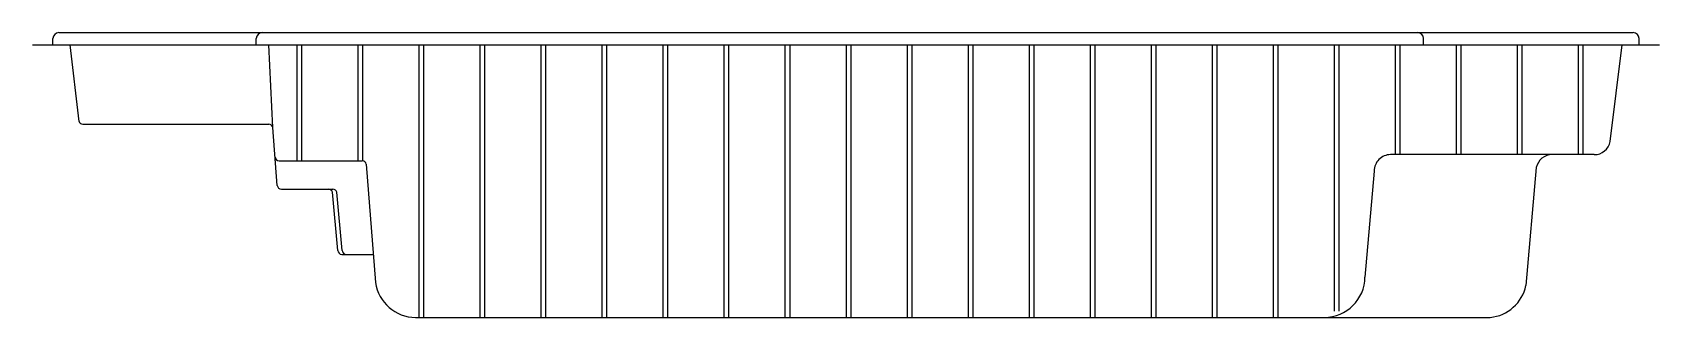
# Model space of a CAD drawing. Extents: x -1324.15 to -1316.15, y 381.41 to 382.81.
import ezdxf

# ---------------------------------------------------------------- set-up
doc = ezdxf.new("R2010")
doc.units = 0
doc.header["$LTSCALE"] = 10
doc.header["$MEASUREMENT"] = 0
doc.layers.add('Piscinas_Fibratec', color=4, linetype='CONTINUOUS')

msp = doc.modelspace()

# ---------------------------------------------------------------- linework, layer by layer
at = {"layer": 'Piscinas_Fibratec', "color": 2}
for p, q in [((-1324.0203, 382.8085), (-1316.2803, 382.8085)), ((-1324.1503, 382.7485), (-1316.1503, 382.7485)), ((-1324.0503, 382.7485), (-1324.0503, 382.7785)), ((-1323.0503, 382.7485), (-1323.0503, 382.7785)), ((-1317.3105, 382.7485), (-1317.3105, 382.7785)), ((-1316.2503, 382.7485), (-1316.2503, 382.7785))]:
    msp.add_line(p, q, dxfattribs=at)
at = {"layer": 'Piscinas_Fibratec'}
for p, q in [((-1323.9668, 382.7485), (-1323.9219, 382.3715)), ((-1322.9691, 382.3424), (-1322.9889, 382.7485)), ((-1316.3924, 382.273), (-1316.334, 382.7485)), ((-1323.9031, 382.3585), (-1322.9887, 382.3585)), ((-1322.9468, 382.0574), (-1322.9691, 382.3424)), ((-1322.9377, 382.1785), (-1322.6553, 382.1785)), ((-1322.6553, 382.1785), (-1322.5287, 382.1785)), ((-1322.509, 382.162), (-1322.4637, 381.5797)), ((-1316.7503, 382.2085), (-1317.4728, 382.2085)), ((-1316.4709, 382.2085), (-1316.7503, 382.2085)), ((-1317.5528, 382.1278), (-1317.5984, 381.6071)), ((-1316.7559, 382.1447), (-1316.8066, 381.5653)), ((-1322.9268, 382.0385), (-1322.6731, 382.0385)), ((-1322.6492, 381.7382), (-1322.676, 382.0244)), ((-1322.6272, 381.7382), (-1322.654, 382.0244)), ((-1322.6292, 381.7185), (-1322.6072, 381.7185)), ((-1322.6072, 381.7185), (-1322.4745, 381.7185)), ((-1322.2671, 381.4085), (-1316.9825, 381.4085))]:
    msp.add_line(p, q, dxfattribs=at)
at = {"layer": 'Piscinas_Fibratec', "color": 1}
for p, q in [((-1322.8503, 382.7485), (-1322.8503, 382.1785)), ((-1322.8273, 382.7485), (-1322.8273, 382.1785)), ((-1322.5503, 382.7485), (-1322.5503, 382.1785)), ((-1322.5273, 382.7485), (-1322.5273, 382.1784)), ((-1322.2503, 382.7485), (-1322.2503, 381.4085)), ((-1322.2273, 382.7485), (-1322.2273, 381.4085)), ((-1321.9503, 382.7485), (-1321.9503, 381.4085)), ((-1321.9273, 382.7485), (-1321.9273, 381.4085)), ((-1321.6503, 382.7485), (-1321.6503, 381.4085)), ((-1321.6273, 382.7485), (-1321.6273, 381.4085)), ((-1321.3503, 382.7485), (-1321.3503, 381.4085)), ((-1321.3273, 382.7485), (-1321.3273, 381.4085)), ((-1321.0503, 382.7485), (-1321.0503, 381.4085)), ((-1321.0273, 382.7485), (-1321.0273, 381.4085)), ((-1320.7503, 382.7485), (-1320.7503, 381.4085)), ((-1320.7273, 382.7485), (-1320.7273, 381.4085)), ((-1320.4503, 382.7485), (-1320.4503, 381.4085)), ((-1320.4273, 382.7485), (-1320.4273, 381.4085)), ((-1320.1503, 382.7485), (-1320.1503, 381.4085)), ((-1320.1273, 382.7485), (-1320.1273, 381.4085)), ((-1319.8503, 382.7485), (-1319.8503, 381.4085)), ((-1319.8273, 382.7485), (-1319.8273, 381.4085)), ((-1319.5503, 382.7485), (-1319.5503, 381.4085)), ((-1319.5273, 382.7485), (-1319.5273, 381.4085)), ((-1319.2503, 382.7485), (-1319.2503, 381.4085)), ((-1319.2273, 382.7485), (-1319.2273, 381.4085)), ((-1318.9503, 382.7485), (-1318.9503, 381.4085)), ((-1318.9273, 382.7485), (-1318.9273, 381.4085)), ((-1318.6503, 382.7485), (-1318.6503, 381.4085)), ((-1318.6273, 382.7485), (-1318.6273, 381.4085)), ((-1318.3503, 382.7485), (-1318.3503, 381.4085)), ((-1318.3273, 382.7485), (-1318.3273, 381.4085)), ((-1318.0503, 382.7485), (-1318.0503, 381.4085)), ((-1318.0273, 382.7485), (-1318.0273, 381.4085)), ((-1317.7503, 382.7485), (-1317.7503, 381.4387)), ((-1317.7273, 382.7485), (-1317.7273, 381.4387)), ((-1317.4503, 382.7485), (-1317.4503, 382.2085)), ((-1317.4273, 382.7485), (-1317.4273, 382.2085)), ((-1317.1503, 382.7485), (-1317.1503, 382.2085)), ((-1317.1273, 382.7485), (-1317.1273, 382.2085)), ((-1316.8503, 382.7485), (-1316.8503, 382.2085)), ((-1316.8273, 382.7485), (-1316.8273, 382.2085)), ((-1316.5503, 382.7485), (-1316.5503, 382.2085)), ((-1316.5273, 382.7485), (-1316.5273, 382.2085))]:
    msp.add_line(p, q, dxfattribs=at)
at = {"layer": 'Piscinas_Fibratec', "color": 2}
for centre, start, end in [((-1324.0203, 382.7785), 90, 180), ((-1323.0203, 382.7785), 90, 180), ((-1317.3405, 382.7785), 0, 90), ((-1316.2803, 382.7785), 0, 90)]:
    msp.add_arc(centre, 0.03, start, end, dxfattribs=at)
at = {"layer": 'Piscinas_Fibratec'}
for centre, radius, start, end in [((-1323.9031, 382.3785), 0.02, 200.59745, 270), ((-1322.9887, 382.3385), 0.02, 11.20311, 90), ((-1316.4709, 382.2885), 0.08, 270, 348.80626), ((-1322.9378, 382.1985), 0.02, 181.57191, 270), ((-1322.5287, 382.1585), 0.02, 10.14967, 90), ((-1317.4728, 382.1285), 0.08, 90, 180.51965), ((-1316.6776, 382.1285), 0.08, 90, 168.31572), ((-1322.9268, 382.0585), 0.02, 183.27643, 270), ((-1322.6951, 382.0185), 0.02, 17.01976, 90), ((-1322.6731, 382.0185), 0.02, 17.01976, 90), ((-1322.6292, 381.7385), 0.02, 180.92465, 270), ((-1322.6072, 381.7385), 0.02, 180.92465, 270), ((-1317.7984, 381.6085), 0.2, 270, 359.60089), ((-1322.2657, 381.6085), 0.2, 188.27805, 269.60089), ((-1317.0021, 381.6075), 0.2, 275.61261, 347.81232)]:
    msp.add_arc(centre, radius, start, end, dxfattribs=at)

doc.saveas('drawing.dxf')
